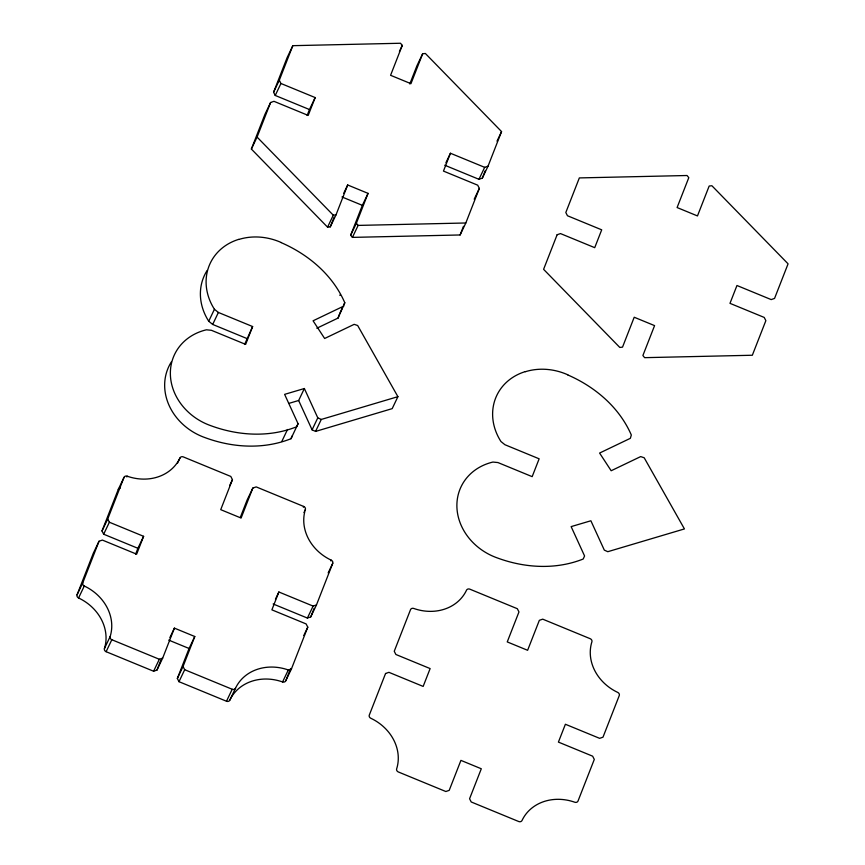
<?xml version="1.0" encoding="UTF-8"?>
<svg xmlns="http://www.w3.org/2000/svg" width="865" height="865" viewBox="0 0 865 865"><rect width="100%" height="100%" fill="white"/><g stroke="black" fill="none" stroke-linecap="round" stroke-linejoin="round"><path stroke-width="1.3" d="M316.828 328.235L338.118 318.039L339.091 314.719M338.118 318.039L344.8 302.75C332.744 274.994 308.556 254.548 281.19 242.633M316.471 604.927L313.108 606.095L278.876 591.995L271.891 609.847L306.124 623.935L307.778 627.157L291.505 668.753L285.796 680.733A2.714 2.357 25.5 0 1 282.574 681.944A45.164 39.239 25.5 0 0 229.798 700.196A2.714 2.357 25.5 0 1 226.489 701.234L178.99 681.685L177.347 678.463L183.056 666.493L194.776 636.51L174.406 628.12L162.685 658.103L156.965 670.083L153.602 671.24L106.114 651.691A2.714 2.357 25.5 0 1 104.416 648.599A45.164 39.239 25.5 0 0 78.564 597.975A2.714 2.357 25.5 0 1 77.061 594.817L93.323 553.211L99.032 541.241L102.394 540.084L136.638 554.173L143.612 536.322L109.379 522.233L107.725 519.011L123.998 477.415A2.714 2.357 25.5 0 1 127.22 476.193A45.164 39.239 25.5 0 0 179.996 457.942A2.714 2.357 25.5 0 1 183.304 456.904L230.804 476.453L232.447 479.675L220.726 509.658L241.097 518.048L252.829 488.065L256.191 486.898L303.68 506.447A2.714 2.357 25.5 0 1 305.377 509.55A45.164 39.239 25.5 0 0 331.23 560.163A2.714 2.357 25.5 0 1 332.733 563.331L316.471 604.927L310.751 616.896L307.389 618.064L273.156 603.975M143.612 536.322L137.903 548.302L103.67 534.213L102.016 530.98L118.289 489.385L123.998 477.415M488.033 166.177L484.67 167.334L450.438 153.246L443.464 171.086L477.696 185.175L479.34 188.408L465.813 222.986L460.104 234.966L352.423 237.388L350.649 235.248L356.369 223.278L368.058 193.371L347.687 184.98L335.998 214.888L330.279 226.868L327.565 227.16L251.369 149.05L264.895 114.461L270.604 102.492L273.967 101.324L308.2 115.413L315.174 97.572L280.941 83.483L279.298 80.261L292.824 45.672L400.506 43.25L402.279 45.38L390.58 75.298L410.951 83.678L422.65 53.771L425.364 53.479L501.559 131.588L488.033 166.177L482.324 178.147L478.961 179.315L444.729 165.215M315.174 97.572L309.465 109.541L275.232 95.453L273.589 92.231L287.115 57.641L292.824 45.672M77.061 594.817L82.77 582.837L99.032 541.241M251.369 149.05L257.078 137.081L270.604 102.492M135.578 554.249L137.903 548.302M307.14 115.488L309.465 109.541M244.59 344.475L252.623 326.548L218.391 312.46L214.434 309.27A56.441 49.024 25.5 0 1 238.762 239.346M252.623 326.548L245.649 344.389L211.417 330.3L206.4 329.803A56.441 49.024 25.5 0 0 170.405 375.324A56.441 49.024 25.5 0 0 210.682 425.634C238.145 435.787 269.134 437.712 296.684 426.759L298.057 423.72L284.617 394.364L304.361 388.526L317.79 417.849L321.272 419.449L397.9 396.667L357.667 325.51L354.163 324.343L324.645 338.485L313.076 320.796L343.838 306.059M156.965 670.083L160.879 660.082M330.279 226.868L334.085 217.137M177.347 678.463L189.067 648.48L194.776 636.51M240.275 517.529L247.109 500.035L252.829 488.065M350.649 235.248L362.349 205.34L368.058 193.371M409.805 83.97L416.941 65.74L422.65 53.771M285.796 680.733L290.586 668.494M310.751 616.896L314.103 608.333M460.104 234.966L463.489 226.316M482.324 178.147L485.222 170.729M171.378 361.905A56.441 49.024 25.5 0 0 204.962 437.604C232.436 447.767 263.425 449.681 290.975 438.728L292.348 435.7M273.589 92.231L279.298 80.261M275.232 95.453L280.941 83.483M126.863 476.95L127.22 476.193M102.016 530.98L107.725 519.011M103.67 534.213L109.379 522.233M246.914 338.529L212.682 324.44L208.725 321.239L214.434 309.27M78.564 597.975L84.273 586.005A2.714 2.357 25.5 0 1 82.77 582.837M212.682 324.44L218.391 312.46M177.498 463.186L179.996 457.942M104.416 648.599L110.125 636.618A45.164 39.239 25.5 0 0 84.273 586.005M106.114 651.691L111.823 639.722A2.714 2.357 25.5 0 1 110.125 636.618M399.425 51.37L402.279 45.38M327.565 227.16L333.274 215.18L335.998 214.888M343.686 193.36L347.687 184.98M229.593 485.665L232.447 479.675M352.423 237.388L358.132 225.408L465.813 222.986M153.602 671.24L159.322 659.271L162.685 658.103M169.832 637.7L174.406 628.12M339.869 295.419L340.226 294.673M339.664 313.53L342.518 307.54M343.654 305.14L344.8 302.75M288.78 403.414L298.652 400.495L304.361 388.526M281.806 441.464L287.515 429.483M290.975 438.728L298.057 423.72M178.99 681.685L184.699 669.715L183.056 666.493M397.9 396.667L392.191 408.637L315.563 431.419L312.081 429.829L317.79 417.849M315.563 431.419L321.272 419.449M445.875 162.825L450.438 153.246M303.323 507.204L303.68 506.447M303.95 512.545L304.307 511.799M305.021 510.296L305.377 509.55M226.489 701.234L232.198 689.264A2.714 2.357 25.5 0 0 235.507 688.226A45.164 39.239 25.5 0 1 288.294 669.975A2.714 2.357 25.5 0 0 291.505 668.753M275.448 599.185L278.876 591.995M229.798 700.196L235.507 688.226M496.997 141.168L501.559 131.588M478.961 179.315L484.67 167.334M474.204 199.177L479.34 188.408M330.873 560.92L331.23 560.163M328.159 572.911L332.733 563.331M307.389 618.064L313.108 606.095M303.777 635.537L307.778 627.157M282.574 681.944L288.294 669.975M341.978 196.96L362.349 205.34M168.697 640.1L189.067 648.48M111.823 639.722L159.322 659.271M184.699 669.715L232.198 689.264M567.71 374.891C595.077 386.806 619.275 407.253 631.32 435.009L630.358 438.317L599.596 453.055L611.166 470.744L640.684 456.59L644.187 457.769L684.431 528.926L607.792 551.697L604.311 550.108L590.882 520.773L571.138 526.612L584.578 555.979L583.205 559.017C555.654 569.97 524.666 568.046 497.202 557.893A56.441 49.024 25.5 0 1 456.925 507.582A56.441 49.024 25.5 0 1 492.92 462.061L497.937 462.559L532.17 476.647L539.144 458.807L504.911 444.718L500.954 441.528A56.441 49.024 25.5 0 1 525.282 371.604M257.078 137.081L333.274 215.18M356.369 223.278L358.132 225.408M298.652 400.495L312.081 429.829M208.725 321.239A56.441 49.024 25.5 0 1 207.167 270.442M238.816 239.464A56.43 49.013 25.5 0 1 281.244 242.524M118.289 489.385A2.714 2.357 25.5 0 1 120.311 488.001M525.336 371.723A56.43 49.013 25.5 0 1 567.764 374.783M385.563 673.5L369.29 715.096A2.714 2.357 25.5 0 0 370.793 718.253A45.164 39.239 25.5 0 1 396.646 768.877A2.714 2.357 25.5 0 0 398.343 771.969L445.843 791.518L449.205 790.361L460.926 760.378L481.297 768.769L469.576 798.741L471.22 801.974L518.719 821.523A2.714 2.357 25.5 0 0 522.028 820.485A45.164 39.239 25.5 0 1 574.814 802.233A2.714 2.357 25.5 0 0 578.025 801.012L594.298 759.416L592.644 756.183L558.412 742.094L565.396 724.254L599.629 738.342L602.991 737.185L619.254 695.59A2.714 2.357 25.5 0 0 617.751 692.422A45.164 39.239 25.5 0 1 591.898 641.808A2.714 2.357 25.5 0 0 590.2 638.705L542.712 619.156L539.349 620.324L527.618 650.296L507.247 641.916L518.968 611.933L517.324 608.711L469.825 589.162A2.714 2.357 25.5 0 0 466.516 590.2A45.164 39.239 25.5 0 1 413.74 608.452A2.714 2.357 25.5 0 0 410.518 609.674L394.245 651.269L395.9 654.491L430.132 668.58L423.158 686.421L388.926 672.332L385.563 673.5M557.125 234.739L543.598 269.329L619.794 347.438L622.519 347.146L634.207 317.239L654.578 325.618L642.89 355.526L644.652 357.667L752.334 355.245L765.86 320.656L764.217 317.433L729.984 303.345L736.958 285.504L771.191 299.593L774.553 298.425L788.08 263.836L711.884 185.737L709.17 186.029L697.471 215.936L677.1 207.546L688.799 177.639L687.026 175.508L579.345 177.92L565.818 212.509L567.462 215.742L601.705 229.831L594.72 247.671L560.488 233.582L557.125 234.739"/></g></svg>
